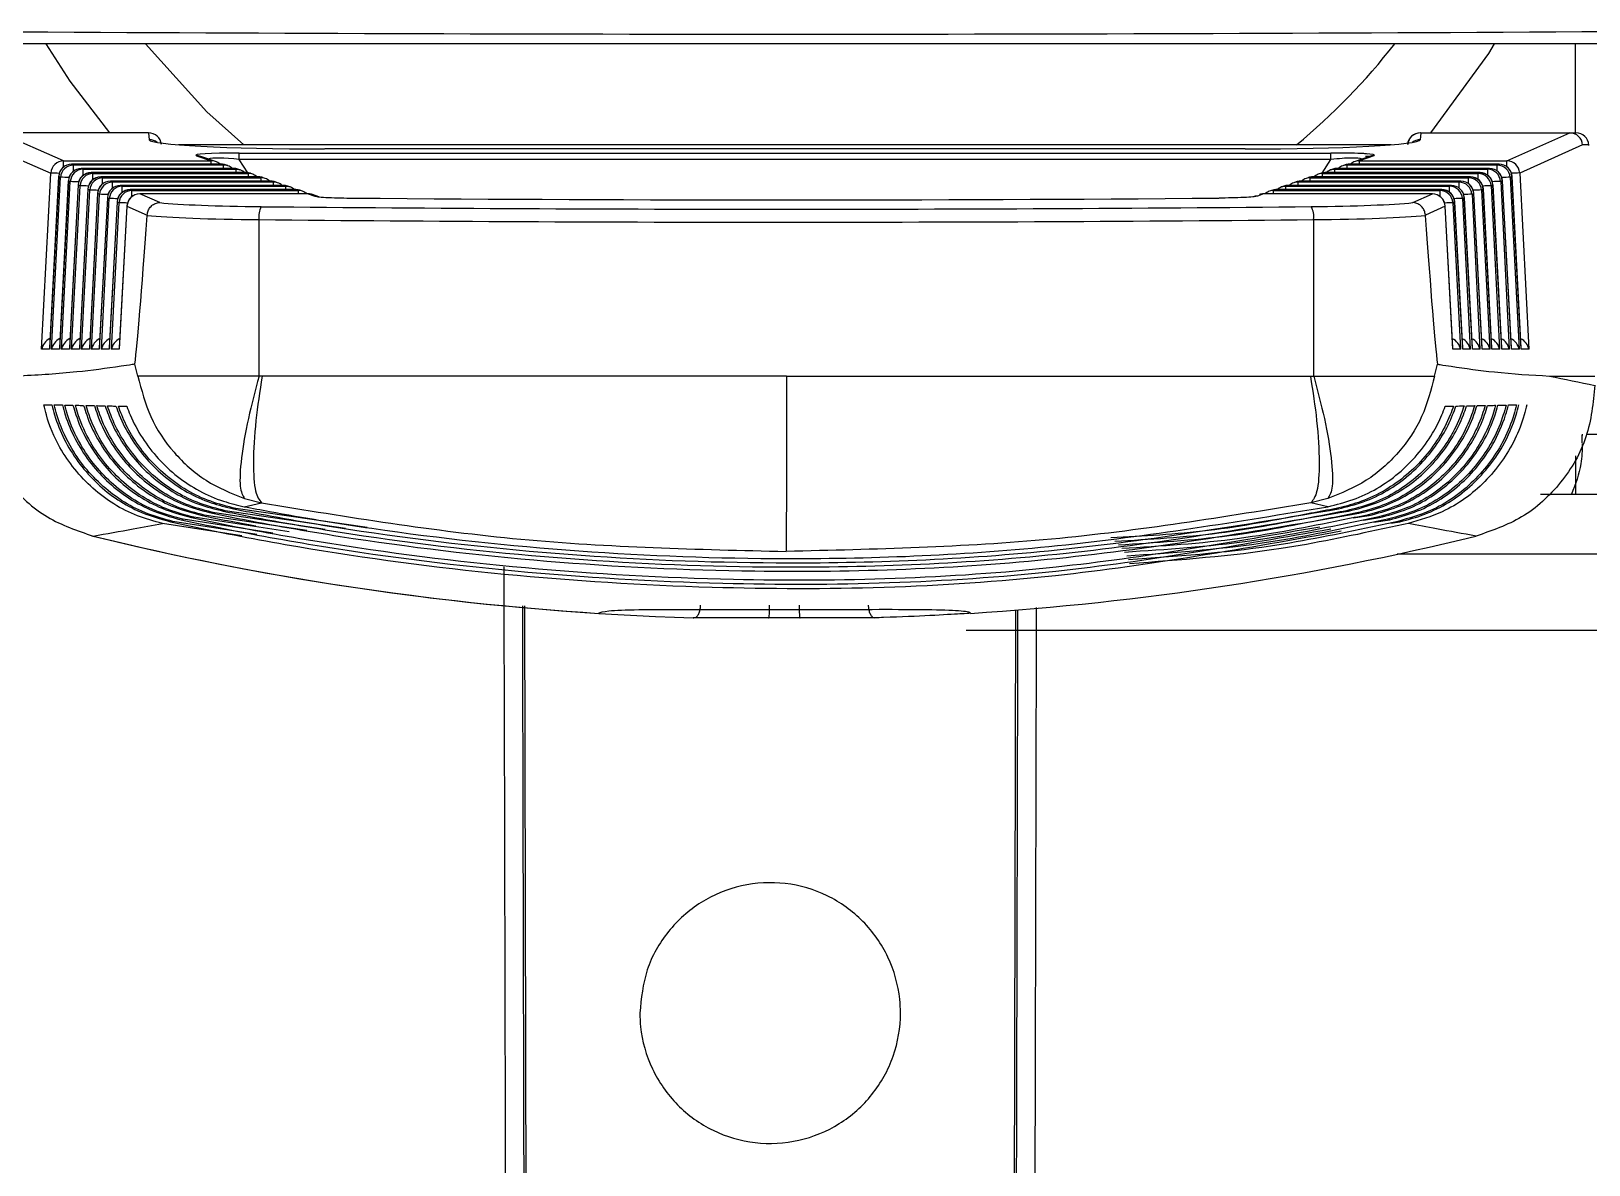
# Model space of a CAD drawing. Extents: x 7 to 135, y 3 to 97.
# Drawn here: x 56.633 to 57.835, y 12.324 to 13.198 of the extents above; entities that cross this region are included whole.
import ezdxf

# ---------------------------------------------------------------- set-up
doc = ezdxf.new("R2010")
doc.units = 0
doc.header["$MEASUREMENT"] = 0
doc.layers.add('OBJECT', color=7, linetype='CONTINUOUS')

msp = doc.modelspace()

# ---------------------------------------------------------------- linework, layer by layer
at = {"layer": 'OBJECT'}
for p, q in [((57.8869, 13.1884), (56.5496, 13.1884)), ((57.8244, 13.1199), (57.8244, 13.1884)), ((56.6585, 13.0983), (56.6089, 13.1199)), ((56.7239, 13.1199), (56.609, 13.1199)), ((56.7239, 13.1199), (56.7245, 13.1146)), ((56.7239, 13.1199), (56.7239, 13.1199)), ((57.7051, 13.1199), (57.7047, 13.1146)), ((57.7049, 13.1199), (57.7051, 13.1199)), ((57.7051, 13.1199), (57.8201, 13.1199)), ((57.7051, 13.1199), (57.7051, 13.1199)), ((57.7716, 13.0983), (57.8201, 13.1199)), ((57.8201, 13.1199), (57.8248, 13.1199)), ((56.599, 13.1105), (56.6486, 13.0889)), ((57.6824, 13.1107), (56.747, 13.1107)), ((57.5698, 13.1075), (56.8598, 13.1075)), ((57.5698, 13.1075), (56.8598, 13.1075)), ((56.8598, 13.1075), (56.8598, 13.1075)), ((57.5698, 13.1075), (57.5698, 13.1075)), ((57.83, 13.1105), (57.7815, 13.0889)), ((57.8348, 13.1105), (57.83, 13.1105)), ((56.6585, 13.0983), (56.7723, 13.0983)), ((56.7801, 13.0957), (56.6646, 13.0957)), ((56.6646, 13.0957), (56.666, 13.0951)), ((56.7801, 13.0957), (56.6646, 13.0957)), ((56.6646, 13.0957), (56.6646, 13.0957)), ((56.666, 13.0951), (56.7819, 13.0951)), ((56.761, 13.1022), (56.7723, 13.0983)), ((56.7755, 13.0978), (56.7642, 13.1017)), ((56.7819, 13.0951), (56.7801, 13.0957)), ((56.7801, 13.0957), (56.7801, 13.0957)), ((56.7851, 13.0946), (56.7833, 13.0952)), ((56.7939, 13.1043), (57.6358, 13.1043)), ((57.6359, 13.0993), (56.7939, 13.0993)), ((56.8006, 13.0891), (56.7939, 13.0993)), ((57.6291, 13.0889), (57.6359, 13.0993)), ((57.6468, 13.0951), (57.645, 13.0945)), ((57.6501, 13.0957), (57.6483, 13.0951)), ((57.6483, 13.0951), (57.7642, 13.0951)), ((57.7656, 13.0957), (57.6501, 13.0957)), ((57.7656, 13.0957), (57.6501, 13.0957)), ((57.6501, 13.0957), (57.6501, 13.0957)), ((57.6656, 13.1017), (57.6545, 13.0978)), ((57.6689, 13.1022), (57.6578, 13.0983)), ((57.6578, 13.0983), (57.7716, 13.0983)), ((57.6653, 13.1016), (57.6625, 13.1016)), ((57.7642, 13.0951), (57.7656, 13.0957)), ((57.7656, 13.0957), (57.7656, 13.0957)), ((56.6415, 12.953), (56.6486, 13.0889)), ((56.6546, 13.0862), (56.6475, 12.9542)), ((56.6547, 13.0862), (56.6475, 12.953)), ((56.6492, 12.953), (56.6561, 13.0856)), ((56.6547, 13.0862), (56.6546, 13.0862)), ((56.6561, 13.0856), (56.6547, 13.0862)), ((56.7897, 13.0924), (56.6721, 13.0924)), ((56.6721, 13.0924), (56.6735, 13.0918)), ((56.7897, 13.0924), (56.6721, 13.0924)), ((56.6721, 13.0924), (56.6721, 13.0924)), ((56.6735, 13.0918), (56.7915, 13.0918)), ((56.7993, 13.0892), (56.6796, 13.0892)), ((56.6796, 13.0892), (56.6796, 13.0891)), ((56.6796, 13.0891), (56.681, 13.0885)), ((56.7993, 13.0891), (56.6796, 13.0891)), ((56.681, 13.0885), (56.8011, 13.0885)), ((56.8089, 13.0859), (56.6871, 13.0859)), ((56.6871, 13.0859), (56.6886, 13.0852)), ((56.8089, 13.0859), (56.6871, 13.0859)), ((56.6871, 13.0859), (56.6871, 13.0859)), ((56.6886, 13.0852), (56.8107, 13.0852)), ((56.7915, 13.0918), (56.7897, 13.0924)), ((56.7897, 13.0924), (56.7897, 13.0924)), ((56.7947, 13.0913), (56.7929, 13.0919)), ((56.7993, 13.0891), (56.7993, 13.0892)), ((56.8011, 13.0885), (56.7993, 13.0891)), ((56.8043, 13.088), (56.8025, 13.0886)), ((56.8107, 13.0852), (56.8089, 13.0859)), ((56.8089, 13.0859), (56.8089, 13.0859)), ((56.8139, 13.0847), (56.8121, 13.0853)), ((57.6185, 13.0853), (57.6167, 13.0847)), ((57.6218, 13.0859), (57.62, 13.0852)), ((57.62, 13.0852), (57.7421, 13.0852)), ((57.7435, 13.0859), (57.6218, 13.0859)), ((57.7435, 13.0859), (57.6218, 13.0859)), ((57.6218, 13.0859), (57.6218, 13.0859)), ((57.6279, 13.0886), (57.6261, 13.088)), ((57.6312, 13.0891), (57.6294, 13.0885)), ((57.6294, 13.0885), (57.7495, 13.0885)), ((57.7509, 13.0892), (57.6312, 13.0892)), ((57.6312, 13.0892), (57.6312, 13.0891)), ((57.7509, 13.0891), (57.6312, 13.0891)), ((57.6374, 13.0919), (57.6356, 13.0913)), ((57.6406, 13.0924), (57.6389, 13.0918)), ((57.6389, 13.0918), (57.7568, 13.0918)), ((57.7582, 13.0924), (57.6406, 13.0924)), ((57.7582, 13.0924), (57.6406, 13.0924)), ((57.6406, 13.0924), (57.6406, 13.0924)), ((57.7421, 13.0852), (57.7435, 13.0859)), ((57.7435, 13.0859), (57.7435, 13.0859)), ((57.7495, 13.0885), (57.7509, 13.0891)), ((57.7509, 13.0891), (57.7509, 13.0892)), ((57.7568, 13.0918), (57.7582, 13.0924)), ((57.7582, 13.0924), (57.7582, 13.0924)), ((57.7755, 13.0862), (57.7741, 13.0856)), ((57.7741, 13.0856), (57.781, 12.953)), ((57.7827, 12.953), (57.7755, 13.0862)), ((57.7756, 13.0862), (57.7755, 13.0862)), ((57.7827, 12.9542), (57.7756, 13.0862)), ((57.7815, 13.0889), (57.7885, 12.953)), ((56.6621, 13.083), (56.6552, 12.9542)), ((56.6622, 13.083), (56.6552, 12.953)), ((56.6569, 12.953), (56.6636, 13.0823)), ((56.6622, 13.083), (56.6621, 13.083)), ((56.6636, 13.0823), (56.6622, 13.083)), ((56.6696, 13.0797), (56.6629, 12.9542)), ((56.6697, 13.0797), (56.6629, 12.953)), ((56.6646, 12.953), (56.6711, 13.0791)), ((56.6697, 13.0797), (56.6696, 13.0797)), ((56.6711, 13.0791), (56.6697, 13.0797)), ((56.6771, 13.0764), (56.6706, 12.9542)), ((56.6772, 13.0764), (56.6706, 12.953)), ((56.6723, 12.953), (56.6787, 13.0758)), ((56.6772, 13.0764), (56.6771, 13.0764)), ((56.6787, 13.0758), (56.6772, 13.0764)), ((56.6847, 13.0731), (56.6783, 12.9542)), ((56.6847, 13.0731), (56.6783, 12.953)), ((56.68, 12.953), (56.6862, 13.0725)), ((56.6862, 13.0725), (56.6847, 13.0731)), ((56.6847, 13.0731), (56.6847, 13.0731)), ((56.8185, 13.0826), (56.6946, 13.0826)), ((56.6946, 13.0826), (56.6961, 13.082)), ((56.8185, 13.0826), (56.6946, 13.0826)), ((56.6946, 13.0826), (56.6946, 13.0826)), ((56.6961, 13.082), (56.8203, 13.082)), ((56.828, 13.0793), (56.7022, 13.0793)), ((56.7022, 13.0793), (56.7036, 13.0787)), ((56.828, 13.0793), (56.7022, 13.0793)), ((56.7022, 13.0793), (56.7022, 13.0793)), ((56.7036, 13.0787), (56.8299, 13.0787)), ((56.8376, 13.0761), (56.7097, 13.0761)), ((56.7097, 13.0761), (56.7111, 13.0754)), ((56.8376, 13.0761), (56.7097, 13.0761)), ((56.7097, 13.0761), (56.7097, 13.0761)), ((56.7111, 13.0754), (56.8395, 13.0754)), ((56.8472, 13.0728), (56.7172, 13.0728)), ((56.7326, 13.0661), (56.7172, 13.0728)), ((56.8472, 13.0728), (56.7172, 13.0728)), ((56.7172, 13.0728), (56.7172, 13.0728)), ((56.8203, 13.082), (56.8185, 13.0826)), ((56.8185, 13.0826), (56.8185, 13.0826)), ((56.8235, 13.0814), (56.8217, 13.0821)), ((56.828, 13.0793), (56.828, 13.0793)), ((56.8299, 13.0787), (56.828, 13.0793)), ((56.8331, 13.0782), (56.8313, 13.0788)), ((56.8395, 13.0754), (56.8376, 13.0761)), ((56.8376, 13.0761), (56.8376, 13.0761)), ((56.8427, 13.0749), (56.8409, 13.0755)), ((56.8472, 13.0728), (56.8521, 13.0711)), ((56.8472, 13.0728), (56.8472, 13.0728)), ((56.8553, 13.0706), (56.8505, 13.0723)), ((57.584, 13.0728), (57.5792, 13.0711)), ((57.7141, 13.0728), (57.584, 13.0728)), ((57.7141, 13.0728), (57.584, 13.0728)), ((57.584, 13.0728), (57.584, 13.0728)), ((57.5902, 13.0755), (57.5884, 13.0749)), ((57.5935, 13.0761), (57.5916, 13.0754)), ((57.5916, 13.0754), (57.72, 13.0754)), ((57.7214, 13.0761), (57.5935, 13.0761)), ((57.7214, 13.0761), (57.5935, 13.0761)), ((57.5935, 13.0761), (57.5935, 13.0761)), ((57.5996, 13.0788), (57.5978, 13.0782)), ((57.6029, 13.0793), (57.6011, 13.0787)), ((57.6011, 13.0787), (57.7274, 13.0787)), ((57.7288, 13.0793), (57.6029, 13.0793)), ((57.7288, 13.0793), (57.6029, 13.0793)), ((57.6029, 13.0793), (57.6029, 13.0793)), ((57.6091, 13.0821), (57.6073, 13.0814)), ((57.6123, 13.0826), (57.6105, 13.082)), ((57.6105, 13.082), (57.7347, 13.082)), ((57.7361, 13.0826), (57.6123, 13.0826)), ((57.7361, 13.0826), (57.6123, 13.0826)), ((57.6123, 13.0826), (57.6123, 13.0826)), ((57.699, 13.0661), (57.7141, 13.0728)), ((57.7141, 13.0728), (57.7141, 13.0728)), ((57.72, 13.0754), (57.7214, 13.0761)), ((57.7214, 13.0761), (57.7214, 13.0761)), ((57.7274, 13.0787), (57.7288, 13.0793)), ((57.7288, 13.0793), (57.7288, 13.0793)), ((57.7347, 13.082), (57.7361, 13.0826)), ((57.7361, 13.0826), (57.7361, 13.0826)), ((57.7461, 13.0731), (57.7447, 13.0725)), ((57.7447, 13.0725), (57.7508, 12.953)), ((57.7525, 12.9542), (57.7461, 13.0731)), ((57.7525, 12.953), (57.7461, 13.0731)), ((57.7461, 13.0731), (57.7461, 13.0731)), ((57.7534, 13.0764), (57.752, 13.0758)), ((57.752, 13.0758), (57.7584, 12.953)), ((57.7601, 12.953), (57.7534, 13.0764)), ((57.7535, 13.0764), (57.7534, 13.0764)), ((57.7601, 12.9542), (57.7535, 13.0764)), ((57.7608, 13.0797), (57.7594, 13.0791)), ((57.7594, 13.0791), (57.7659, 12.953)), ((57.7676, 12.953), (57.7608, 13.0797)), ((57.7609, 13.0797), (57.7608, 13.0797)), ((57.7676, 12.9542), (57.7609, 13.0797)), ((57.7681, 13.083), (57.7668, 13.0823)), ((57.7668, 13.0823), (57.7734, 12.953)), ((57.7751, 12.953), (57.7681, 13.083)), ((57.7682, 13.083), (57.7681, 13.083)), ((57.7751, 12.9542), (57.7682, 13.083)), ((56.6922, 13.0699), (56.6859, 12.9542)), ((56.6923, 13.0699), (56.686, 12.953)), ((56.6877, 12.953), (56.6937, 13.0692)), ((56.6923, 13.0699), (56.6922, 13.0699)), ((56.6937, 13.0692), (56.6923, 13.0699)), ((56.6997, 13.0666), (56.6936, 12.9542)), ((56.6998, 13.0666), (56.6936, 12.953)), ((56.6954, 12.953), (56.7012, 13.066)), ((56.6998, 13.0666), (56.6997, 13.0666)), ((56.7012, 13.066), (56.6998, 13.0666)), ((56.7072, 13.0633), (56.7013, 12.9542)), ((56.7073, 13.0633), (56.7013, 12.953)), ((56.7072, 13.0633), (56.7073, 13.0633)), ((56.7073, 13.0633), (56.7229, 13.0565)), ((57.724, 13.0633), (57.7087, 13.0565)), ((57.7299, 12.953), (57.724, 13.0633)), ((57.724, 13.0633), (57.7241, 13.0633)), ((57.7299, 12.9542), (57.7241, 13.0633)), ((57.7313, 13.0666), (57.7299, 13.066)), ((57.7299, 13.066), (57.7358, 12.953)), ((57.7375, 12.953), (57.7313, 13.0666)), ((57.7314, 13.0666), (57.7313, 13.0666)), ((57.7375, 12.9542), (57.7314, 13.0666)), ((57.7387, 13.0699), (57.7373, 13.0692)), ((57.7373, 13.0692), (57.7433, 12.953)), ((57.745, 12.953), (57.7387, 13.0699)), ((57.7388, 13.0699), (57.7387, 13.0699)), ((57.745, 12.9542), (57.7388, 13.0699)), ((56.7229, 13.0565), (56.7229, 13.0562)), ((56.8092, 12.9324), (56.8092, 13.053)), ((57.6226, 12.9324), (57.6226, 13.053)), ((57.7087, 13.0565), (57.7087, 13.0562)), ((56.6475, 12.953), (56.6415, 12.953)), ((56.6552, 12.953), (56.6492, 12.953)), ((56.6629, 12.953), (56.6569, 12.953)), ((56.6706, 12.953), (56.6646, 12.953)), ((56.6783, 12.953), (56.6723, 12.953)), ((56.686, 12.953), (56.68, 12.953)), ((56.6936, 12.953), (56.6877, 12.953)), ((56.7013, 12.953), (56.6954, 12.953)), ((57.7358, 12.953), (57.7299, 12.953)), ((57.7433, 12.953), (57.7375, 12.953)), ((57.7508, 12.953), (57.745, 12.953)), ((57.7584, 12.953), (57.7525, 12.953)), ((57.7659, 12.953), (57.7601, 12.953)), ((57.7734, 12.953), (57.7676, 12.953)), ((57.781, 12.953), (57.7751, 12.953)), ((57.7885, 12.953), (57.7827, 12.953)), ((56.7158, 12.9324), (56.7134, 12.9415)), ((57.7158, 12.9324), (57.7181, 12.9415)), ((56.8116, 12.9324), (56.8092, 12.9324)), ((57.6201, 12.9324), (57.6226, 12.9324)), ((57.8044, 12.9324), (57.8395, 12.9324)), ((57.8297, 12.8875), (57.8297, 12.8867)), ((57.8297, 12.8808), (57.8297, 12.886)), ((57.833, 12.8875), (59.1263, 12.8875)), ((57.8244, 12.8709), (57.8244, 12.8414)), ((56.7976, 12.8317), (56.8111, 12.8347)), ((56.7979, 12.838), (56.8111, 12.8347)), ((57.6336, 12.838), (57.6204, 12.8347)), ((57.6336, 12.8317), (57.6204, 12.8347)), ((57.7975, 12.8414), (59.1263, 12.8414)), ((56.7958, 12.8092), (56.7346, 12.8188)), ((56.741, 12.82), (56.7427, 12.8204)), ((56.8075, 12.8103), (56.7427, 12.8204)), ((56.7491, 12.8216), (56.7507, 12.822)), ((56.8197, 12.8114), (56.7507, 12.822)), ((56.7572, 12.8233), (56.7588, 12.8236)), ((56.8325, 12.8124), (56.7588, 12.8236)), ((56.7653, 12.8249), (56.7669, 12.8252)), ((56.846, 12.8134), (56.7669, 12.8252)), ((56.7734, 12.8266), (56.775, 12.8269)), ((56.8603, 12.8142), (56.775, 12.8269)), ((56.7815, 12.8283), (56.7831, 12.8286)), ((56.8758, 12.815), (56.7831, 12.8286)), ((56.7895, 12.83), (56.7912, 12.8303)), ((56.8926, 12.8156), (56.7912, 12.8303)), ((57.6416, 12.83), (57.6399, 12.8303)), ((57.6495, 12.8283), (57.6479, 12.8286)), ((57.653, 12.823), (57.6654, 12.8249)), ((57.6574, 12.8266), (57.6558, 12.8269)), ((57.661, 12.8214), (57.6733, 12.8233)), ((57.6654, 12.8249), (57.6638, 12.8252)), ((57.669, 12.8198), (57.6812, 12.8216)), ((57.6733, 12.8233), (57.6717, 12.8236)), ((57.6812, 12.8216), (57.6796, 12.822)), ((57.6822, 12.819), (57.6891, 12.82)), ((57.6891, 12.82), (57.6876, 12.8204)), ((56.6809, 12.8091), (56.6811, 12.8091)), ((56.6836, 12.8084), (56.6809, 12.8091)), ((56.6811, 12.8091), (56.6812, 12.809)), ((57.748, 12.8091), (57.7478, 12.809)), ((59.1263, 12.7951), (57.6869, 12.7951)), ((57.014, 12.7552), (57.0153, 12.1947)), ((57.0711, 12.7495), (57.0711, 12.7495)), ((57.3579, 12.7495), (57.3579, 12.7495)), ((57.3916, 12.1947), (57.3929, 12.7521)), ((57.2021, 12.7459), (57.2021, 12.7459)), ((57.2265, 12.7459), (57.2265, 12.7459)), ((57.3546, 12.7364), (59.157, 12.7364))]:
    msp.add_line(p, q, dxfattribs=at)
at = {"layer": 'OBJECT', "flags": 128}
for points in [[(56.6941, 13.1199), (56.6635, 13.1596), (56.645, 13.1884)], [(56.7217, 13.1884), (56.7689, 13.1361), (56.7974, 13.1107)], [(57.7619, 13.1884), (57.7574, 13.181), (57.7128, 13.1199)]]:
    msp.add_lwpolyline(points, dxfattribs=at)
at = {"layer": 'OBJECT'}
for centre, radius, start, end in [((57.292, 13.4955), 0.4988, 309.5185, 322.0017), ((56.7239, 13.1099), 0.01, 5, 89.9981), ((57.7049, 13.1099), 0.01, 90.0019, 175), ((57.7051, 13.1099), 0.01, 89.9981, 175), ((56.7245, 13.1046), 0.01, 52.4684, 90.0205), ((57.7047, 13.1046), 0.01, 89.9801, 127.7301), ((56.6586, 13.0883), 0.01, 90.5826, 176.7665), ((56.6646, 13.0857), 0.01, 90, 176.9157), ((56.6647, 13.0857), 0.01, 90.5826, 176.7665), ((56.6661, 13.085), 0.01, 90.5826, 176.7665), ((55.6424, 13.0938), 1.0161, 359.988, 0.2545), ((55.6511, 13.0906), 1.0149, 359.9882, 0.2546), ((56.761, 13.0925), 0.00975, 71.1644, 90.4728), ((56.3478, 13.0958), 0.4245, 359.9912, 0.3487), ((56.7724, 13.0886), 0.00975, 71.1644, 90.4728), ((56.7723, 13.0884), 0.01, 47.2005, 71.1601), ((56.7801, 13.0857), 0.01, 71.1601, 90), ((56.7802, 13.0859), 0.00975, 71.1644, 90.4728), ((56.3578, 13.0925), 0.4241, 359.9914, 0.3488), ((56.782, 13.0853), 0.00975, 71.1644, 90.4728), ((55.8881, 13.1), 0.9058, 359.9595, 0.2749), ((56.7301, 13.1), 0.9058, 359.9595, 0.2749), ((57.6482, 13.0853), 0.00976, 89.5274, 109.1234), ((57.6501, 13.0857), 0.01, 90, 109.1278), ((57.65, 13.0859), 0.00976, 89.5274, 109.1234), ((57.2242, 13.0925), 0.4241, 359.9914, 0.3488), ((57.6578, 13.0884), 0.01, 109.1278, 132.7995), ((57.6577, 13.0886), 0.00976, 89.5274, 109.1234), ((57.2333, 13.0958), 0.4245, 359.9912, 0.3487), ((57.6688, 13.0925), 0.00976, 89.5274, 109.1234), ((57.7641, 13.085), 0.01, 3.2341, 89.4268), ((56.7613, 13.0906), 1.0029, 359.9902, 0.2552), ((57.7656, 13.0857), 0.01, 3.0831, 90), ((57.7655, 13.0857), 0.01, 3.2341, 89.4268), ((57.7715, 13.0883), 0.01, 3.2341, 89.4268), ((56.7674, 13.0939), 1.0042, 359.99, 0.2551), ((56.6403, 12.8046), 0.2844, 87.0221, 88.3251), ((56.6478, 12.8016), 0.2842, 87.023, 88.3254), ((56.6721, 13.0824), 0.01, 90, 176.9157), ((56.6722, 13.0824), 0.01, 90.5826, 176.7665), ((56.6736, 13.0818), 0.01, 90.5826, 176.7665), ((56.6796, 13.0792), 0.01, 90, 176.9157), ((56.6797, 13.0791), 0.01, 90.5826, 176.7665), ((56.6811, 13.0785), 0.01, 90.5826, 176.7665), ((55.6599, 13.0873), 1.0136, 359.9884, 0.2546), ((56.6871, 13.0759), 0.01, 90, 176.9157), ((56.6872, 13.0758), 0.01, 90.5826, 176.7665), ((56.6887, 13.0752), 0.01, 90.5826, 176.7665), ((55.6687, 13.084), 1.0124, 359.9886, 0.2547), ((55.6774, 13.0808), 1.0111, 359.9888, 0.2548), ((56.7819, 13.0851), 0.01, 47.226, 71.1601), ((56.7897, 13.0824), 0.01, 71.1601, 90), ((56.7898, 13.0827), 0.00975, 71.1644, 90.4728), ((56.3677, 13.0892), 0.4238, 359.9915, 0.3488), ((56.7916, 13.082), 0.00975, 71.1644, 90.4728), ((56.7915, 13.0818), 0.01, 47.2514, 71.1601), ((56.7993, 13.0792), 0.01, 71.1601, 90), ((56.7994, 13.0794), 0.00975, 71.1644, 90.4728), ((56.3777, 13.0859), 0.4234, 359.9917, 0.3489), ((56.8012, 13.0788), 0.00975, 71.1644, 90.4728), ((56.8011, 13.0785), 0.01, 47.2769, 71.1601), ((56.8089, 13.0759), 0.01, 71.1601, 90), ((56.809, 13.0761), 0.00975, 71.1644, 90.4728), ((56.3876, 13.0827), 0.4231, 359.9919, 0.3489), ((56.8108, 13.0755), 0.00975, 71.1644, 90.4728), ((56.8107, 13.0753), 0.01, 47.3024, 71.1601), ((57.62, 13.0753), 0.01, 109.1278, 132.6976), ((57.6199, 13.0755), 0.00976, 89.5274, 109.1234), ((57.6218, 13.0759), 0.01, 90, 109.1278), ((57.6217, 13.0761), 0.00976, 89.5274, 109.1234), ((57.1969, 13.0827), 0.4231, 359.9919, 0.3489), ((57.6294, 13.0785), 0.01, 109.1278, 132.7231), ((57.6293, 13.0788), 0.00976, 89.5274, 109.1234), ((57.6312, 13.0792), 0.01, 90, 109.1278), ((57.6311, 13.0794), 0.00976, 89.5274, 109.1234), ((57.206, 13.0859), 0.4234, 359.9917, 0.3489), ((57.6389, 13.0818), 0.01, 109.1278, 132.7486), ((57.6388, 13.082), 0.00976, 89.5274, 109.1234), ((57.6406, 13.0824), 0.01, 90, 109.1278), ((57.6406, 13.0827), 0.00976, 89.5274, 109.1234), ((57.2151, 13.0892), 0.4238, 359.9915, 0.3488), ((57.6483, 13.0851), 0.01, 109.1278, 132.774), ((57.742, 13.0752), 0.01, 3.2341, 89.4268), ((56.7428, 13.0808), 0.9993, 359.9908, 0.2554), ((57.7435, 13.0759), 0.01, 3.0831, 90), ((57.7434, 13.0758), 0.01, 3.2341, 89.4268), ((57.7494, 13.0785), 0.01, 3.2341, 89.4268), ((56.749, 13.0841), 1.0005, 359.9906, 0.2553), ((57.7509, 13.0792), 0.01, 3.0831, 90), ((57.7508, 13.0791), 0.01, 3.2341, 89.4268), ((57.7567, 13.0818), 0.01, 3.2341, 89.4268), ((56.7551, 13.0873), 1.0017, 359.9904, 0.2553), ((57.7582, 13.0824), 0.01, 3.0831, 90), ((57.7581, 13.0824), 0.01, 3.2341, 89.4268), ((57.78, 12.8635), 0.2222, 91.5092, 93.1431), ((57.7873, 12.8666), 0.2224, 91.5094, 93.144), ((56.6553, 12.7985), 0.2839, 87.0238, 88.3256), ((56.6628, 12.7955), 0.2837, 87.0246, 88.3259), ((56.6704, 12.7924), 0.2835, 87.0255, 88.3261), ((56.6946, 13.0726), 0.01, 90, 176.9157), ((56.6947, 13.0726), 0.01, 90.5826, 176.7665), ((56.6962, 13.0719), 0.01, 90.5826, 176.7665), ((56.6779, 12.7893), 0.2833, 87.0263, 88.3264), ((56.7022, 13.0693), 0.01, 90, 176.9157), ((56.7023, 13.0693), 0.01, 90.5826, 176.7665), ((56.7037, 13.0687), 0.01, 90.5826, 176.7665), ((55.6862, 13.0775), 1.0099, 359.989, 0.2548), ((56.7097, 13.0661), 0.01, 90, 176.9157), ((56.7098, 13.066), 0.01, 90.5826, 176.7665), ((56.7112, 13.0654), 0.01, 90.5826, 176.7665), ((55.695, 13.0742), 1.0087, 359.9892, 0.2549), ((56.7172, 13.0628), 0.01, 90, 176.9157), ((56.7173, 13.0628), 0.01, 90.5826, 176.7665), ((55.7037, 13.0709), 1.0074, 359.9894, 0.255), ((56.8185, 13.0726), 0.01, 71.1601, 90), ((56.8185, 13.0728), 0.00975, 71.1644, 90.4728), ((56.3976, 13.0794), 0.4227, 359.992, 0.349), ((56.8204, 13.0722), 0.00975, 71.1644, 90.4728), ((56.8203, 13.072), 0.01, 47.3279, 71.1601), ((56.828, 13.0693), 0.01, 71.1601, 90), ((56.8281, 13.0696), 0.00975, 71.1644, 90.4728), ((56.4075, 13.0761), 0.4224, 359.9922, 0.349), ((56.83, 13.0689), 0.00975, 71.1644, 90.4728), ((56.8299, 13.0687), 0.01, 47.3534, 71.1601), ((56.8376, 13.0661), 0.01, 71.1601, 90), ((56.8377, 13.0663), 0.00975, 71.1644, 90.4728), ((56.4175, 13.0728), 0.422, 359.9923, 0.3491), ((56.8396, 13.0657), 0.00975, 71.1644, 90.4728), ((56.8395, 13.0654), 0.01, 47.3789, 71.1601), ((56.8472, 13.0628), 0.01, 71.1601, 90), ((56.8473, 13.063), 0.00975, 71.1644, 90.4728), ((56.8522, 13.0614), 0.00975, 71.1644, 90.4728), ((57.5791, 13.0614), 0.00976, 89.5274, 109.1234), ((57.584, 13.0628), 0.01, 90, 109.1278), ((57.584, 13.063), 0.00976, 89.5274, 109.1234), ((57.5916, 13.0654), 0.01, 109.1278, 132.6211), ((57.5916, 13.0657), 0.00976, 89.5274, 109.1234), ((57.5935, 13.0661), 0.01, 90, 109.1278), ((57.5934, 13.0663), 0.00976, 89.5274, 109.1234), ((57.1697, 13.0728), 0.422, 359.9923, 0.3491), ((57.6011, 13.0687), 0.01, 109.1278, 132.6466), ((57.601, 13.0689), 0.00976, 89.5274, 109.1234), ((57.6029, 13.0693), 0.01, 90, 109.1278), ((57.6028, 13.0696), 0.00976, 89.5274, 109.1234), ((57.1787, 13.0761), 0.4224, 359.9922, 0.349), ((57.6105, 13.072), 0.01, 109.1278, 132.6721), ((57.6105, 13.0722), 0.00976, 89.5274, 109.1234), ((57.6123, 13.0726), 0.01, 90, 109.1278), ((57.6123, 13.0728), 0.00976, 89.5274, 109.1234), ((57.1878, 13.0794), 0.4227, 359.992, 0.349), ((57.7141, 13.0628), 0.01, 3.0831, 90), ((57.714, 13.0628), 0.01, 3.2341, 89.4268), ((57.7199, 13.0654), 0.01, 3.2341, 89.4268), ((56.7244, 13.071), 0.9957, 359.9914, 0.2556), ((57.7214, 13.0661), 0.01, 3.0831, 90), ((57.7213, 13.066), 0.01, 3.2341, 89.4268), ((57.7273, 13.0687), 0.01, 3.2341, 89.4268), ((56.7305, 13.0743), 0.9969, 359.9912, 0.2555), ((57.7288, 13.0693), 0.01, 3.0831, 90), ((57.7287, 13.0693), 0.01, 3.2341, 89.4268), ((57.7346, 13.0719), 0.01, 3.2341, 89.4268), ((56.7367, 13.0775), 0.9981, 359.991, 0.2555), ((57.7361, 13.0726), 0.01, 3.0831, 90), ((57.736, 13.0726), 0.01, 3.2341, 89.4268), ((57.7505, 12.8511), 0.2215, 91.5084, 93.1396), ((57.7579, 12.8542), 0.2217, 91.5086, 93.1405), ((57.7652, 12.8573), 0.2219, 91.5088, 93.1414), ((57.7726, 12.8604), 0.2221, 91.509, 93.1422), ((56.6854, 12.7863), 0.2831, 87.0272, 88.3266), ((56.693, 12.7832), 0.2829, 87.028, 88.3268), ((56.8262, 13.0551), 0.0172, 152.6256, 186.9844), ((57.6057, 13.0551), 0.017, 352.9366, 27.7127), ((57.7357, 12.8449), 0.2212, 91.508, 93.1379), ((57.7431, 12.848), 0.2214, 91.5082, 93.1388), ((57.2145, 14.9949), 2.25, 256.2899, 266.3463), ((57.2144, 14.9949), 2.25, 256.3569, 268.2093), ((57.2145, 14.9949), 2.25, 273.6537, 283.7101)]:
    msp.add_arc(centre, radius, start, end, dxfattribs=at)
for centre, major_axis, ratio, start_param, end_param in [((57.2094, 13.3133), (3.36, -0.0003), 0.034921, 4.519502, 4.910257), ((57.797, 13.1099), (0.0251, 0.0094), 0.140499, 0.353903, 0.360258), ((57.8201, 13.1099), (-0.00208, 0.00979), 0.992198, 4.557124, 6.069206), ((57.8248, 13.1099), (0.01, 0), 0.999924, 0.05236, 1.570796), ((56.86, 13.1146), (0.1355, 0), 0.052561, 3.147434, 4.710634), ((57.5692, 13.1146), (0.1355, 0), 0.05256, 4.716647, 6.279847), ((57.8249, 13.1099), (-0.00027, 0.01), 0.989774, 4.71233, 4.73851), ((56.8087, 13.1018), (0.0483, -0.0008), 0.04962, 1.882281, 3.293807), ((56.8087, 13.0918), (0.04, -0.0068), 0.131531, 1.970193, 2.904006), ((57.6212, 13.1018), (0.0482, 0.0008), 0.049695, 6.133334, 7.544859), ((57.6212, 13.0918), (0.04, 0.0068), 0.132035, 0.679594, 1.173542), ((57.6212, 13.0918), (0.04, 0.0068), 0.132035, 0.233014, 0.679594), ((56.8307, 13.0687), (0.11, 0), 0.052802, 3.610359, 4.531892), ((57.2131, 13.1793), (2.24, -0.0001), 0.052802, 4.531892, 4.8954), ((57.213, 13.1828), (2.1693, -0.0001), 0.052827, 4.559132, 4.868161), ((57.6007, 13.0687), (0.11, 0), 0.052802, 4.8954, 5.816934), ((56.8307, 15.2222), (0.1191, 2.2897), 0.006435, 3.231062, 3.472176), ((56.8307, 13.0587), (0.12, 0), 0.048402, 3.595271, 4.531892), ((57.2131, 13.1693), (2.25, -0.0001), 0.052568, 4.531892, 4.8954), ((57.6007, 13.0587), (0.12, 0), 0.048402, 4.8954, 5.832021), ((57.6007, 15.2222), (-0.1191, 2.2897), 0.006305, 2.811016, 3.05213), ((56.6514, 12.9524), (0.00771, 0.00732), 0.884567, 1.235265, 2.268384), ((56.6591, 12.9524), (0.00771, 0.00732), 0.884567, 1.235265, 2.268384), ((56.6668, 12.9524), (0.00771, 0.00732), 0.884567, 1.235265, 2.268384), ((56.6745, 12.9524), (0.00771, 0.00732), 0.884567, 1.235265, 2.268384), ((56.6822, 12.9524), (0.00771, 0.00732), 0.884567, 1.235265, 2.268384), ((56.6899, 12.9524), (0.00771, 0.00732), 0.884567, 1.235265, 2.268384), ((56.6976, 12.9524), (0.00771, 0.00732), 0.884567, 1.235265, 2.268384), ((56.7053, 12.9524), (0.00771, 0.00732), 0.884567, 1.235265, 2.268384), ((57.7259, 12.9524), (0.0077, -0.00731), 0.886771, 0.871957, 1.894335), ((57.7334, 12.9524), (0.0077, -0.00731), 0.886771, 0.871957, 1.894335), ((57.7409, 12.9524), (0.0077, -0.00731), 0.886771, 0.871957, 1.894335), ((57.7485, 12.9524), (0.0077, -0.00731), 0.886771, 0.871957, 1.894335), ((57.756, 12.9524), (0.0077, -0.00731), 0.886771, 0.871957, 1.894335), ((57.7635, 12.9524), (0.0077, -0.00731), 0.886771, 0.871957, 1.894335), ((57.7711, 12.9524), (0.0077, -0.00731), 0.886771, 0.871957, 1.894335), ((57.7786, 12.9524), (0.0077, -0.00731), 0.886771, 0.871957, 1.894335), ((58.3279, 14.9949), (2.3173, 0), 0.913664, 4.484542, 4.500054), ((57.7103, 12.886), (0, 0.12), 0.99532, 4.712389, 4.7189), ((57.2145, 12.7382), (0.1429, 0), 0.054262, 1.486641, 1.657466)]:
    msp.add_ellipse(centre, major_axis=major_axis, ratio=ratio, start_param=start_param, end_param=end_param, dxfattribs=at)
for points, knots in [([(57.6641, 13.1035), (57.6632, 13.1036), (57.6602, 13.104), (57.6508, 13.1042), (57.6417, 13.1043), (57.6365, 13.1043), (57.6358, 13.1043)], [0, 0, 0, 0, 0.160763, 0.522592, 0.942969, 1, 1, 1, 1]), ([(56.8521, 13.0711), (56.8531, 13.0709), (56.855, 13.0705), (56.8623, 13.07), (56.8717, 13.0697), (56.8786, 13.0696), (56.8818, 13.0696)], [0, 0, 0, 0, 0.261879, 0.524407, 0.77642, 1, 1, 1, 1]), ([(57.5792, 13.0711), (57.5783, 13.0709), (57.5764, 13.0705), (57.5691, 13.07), (57.5597, 13.0697), (57.5528, 13.0696), (57.5496, 13.0696)], [0, 0, 0, 0, 0.261879, 0.524407, 0.77642, 1, 1, 1, 1]), ([(56.7229, 13.0565), (56.7231, 13.0576), (56.7234, 13.0598), (56.7252, 13.0627), (56.7277, 13.0649), (56.7303, 13.0659), (56.732, 13.0661), (56.7325, 13.0661), (56.7326, 13.0661)], [0, 0, 0, 0, 0.219281, 0.438507, 0.659241, 0.882986, 0.98583, 1, 1, 1, 1]), ([(57.7087, 13.0565), (57.7085, 13.0576), (57.7082, 13.0598), (57.7064, 13.0627), (57.7038, 13.0649), (57.7013, 13.0659), (57.6996, 13.0661), (57.6991, 13.0661), (57.699, 13.0661)], [0, 0, 0, 0, 0.219281, 0.438507, 0.659241, 0.882986, 0.98583, 1, 1, 1, 1]), ([(56.7134, 12.9415), (56.7127, 12.9414), (56.7092, 12.9409), (56.6942, 12.9387), (56.6655, 12.9347), (56.6398, 12.9332), (56.6253, 12.9324)], [0, 0, 0, 0, 0.024148, 0.120739, 0.507103, 1, 1, 1, 1]), ([(57.7181, 12.9415), (57.7188, 12.9414), (57.7223, 12.9409), (57.7369, 12.9387), (57.765, 12.9347), (57.7903, 12.9332), (57.8044, 12.9324)], [0, 0, 0, 0, 0.024148, 0.120739, 0.507103, 1, 1, 1, 1]), ([(56.8092, 12.9324), (56.8062, 12.9213), (56.8001, 12.8983), (56.795, 12.8679), (56.7938, 12.8455), (56.7966, 12.8405), (56.7979, 12.838)], [0, 0, 0, 0, 0.241561, 0.5, 0.758439, 1, 1, 1, 1]), ([(56.8116, 12.9324), (56.8098, 12.9207), (56.8061, 12.8964), (56.8043, 12.8646), (56.8058, 12.8415), (56.8094, 12.8369), (56.8111, 12.8347)], [0, 0, 0, 0, 0.24117, 0.5, 0.75883, 1, 1, 1, 1]), ([(57.2159, 12.9324), (57.2159, 12.9159), (57.2159, 12.8816), (57.2159, 12.837), (57.2158, 12.8052), (57.2158, 12.7998), (57.2158, 12.7972)], [0, 0, 0, 0, 0.240773, 0.5, 0.759227, 1, 1, 1, 1]), ([(57.6201, 12.9324), (57.6219, 12.9207), (57.6256, 12.8964), (57.6274, 12.8646), (57.6258, 12.8415), (57.6222, 12.8369), (57.6204, 12.8347)], [0, 0, 0, 0, 0.24117, 0.5, 0.75883, 1, 1, 1, 1]), ([(57.6226, 12.9324), (57.6255, 12.9213), (57.6317, 12.8983), (57.6367, 12.8679), (57.6378, 12.8455), (57.635, 12.8405), (57.6336, 12.838)], [0, 0, 0, 0, 0.241561, 0.5, 0.758439, 1, 1, 1, 1]), ([(56.5895, 12.9253), (56.5909, 12.9118), (56.5936, 12.8848), (56.6144, 12.8492), (56.6441, 12.8218), (56.669, 12.8132), (56.6811, 12.8091)], [0, 0, 0, 0, 0.253584, 0.507165, 0.760847, 1, 1, 1, 1]), ([(57.8395, 12.9253), (57.8381, 12.9118), (57.8354, 12.8848), (57.8146, 12.8492), (57.7849, 12.8218), (57.76, 12.8132), (57.748, 12.8091)], [0, 0, 0, 0, 0.253584, 0.507165, 0.760847, 1, 1, 1, 1]), ([(56.6432, 12.9103), (56.644, 12.9103), (56.6461, 12.9103), (56.6482, 12.9102), (56.6494, 12.9102)], [0, 0, 0, 0, 0.4125571, 1, 1, 1, 1]), ([(56.7346, 12.8188), (56.7281, 12.8206), (56.7086, 12.8259), (56.6795, 12.8443), (56.6565, 12.8728), (56.6465, 12.8963), (56.6438, 12.9077), (56.6432, 12.9103)], [0, 0, 0, 0, 0.147376, 0.444496, 0.741154, 0.940222, 1, 1, 1, 1]), ([(56.6494, 12.9102), (56.6501, 12.9076), (56.6524, 12.8985), (56.661, 12.8773), (56.6811, 12.8498), (56.711, 12.8287), (56.7325, 12.8225), (56.741, 12.82)], [0, 0, 0, 0, 0.0595529, 0.2080657, 0.5051628, 0.8026071, 1, 1, 1, 1]), ([(56.6513, 12.9102), (56.6521, 12.9102), (56.6542, 12.9101), (56.6563, 12.9101), (56.6576, 12.9101)], [0, 0, 0, 0, 0.412528, 1, 1, 1, 1]), ([(56.7427, 12.8204), (56.7362, 12.8221), (56.7167, 12.8274), (56.6875, 12.8457), (56.6646, 12.8738), (56.6547, 12.8967), (56.6519, 12.9076), (56.6513, 12.9102)], [0, 0, 0, 0, 0.148954, 0.449261, 0.7491, 0.940502, 1, 1, 1, 1]), ([(56.6576, 12.9101), (56.6583, 12.9075), (56.6607, 12.8985), (56.6695, 12.8774), (56.6901, 12.8503), (56.7199, 12.8299), (56.741, 12.8239), (56.7491, 12.8216)], [0, 0, 0, 0, 0.059276, 0.209421, 0.509831, 0.810598, 1, 1, 1, 1]), ([(56.7507, 12.822), (56.7443, 12.8237), (56.7247, 12.8289), (56.6955, 12.8471), (56.6728, 12.8747), (56.6629, 12.8971), (56.6601, 12.9075), (56.6594, 12.91)], [0, 0, 0, 0, 0.150605, 0.454244, 0.75741, 0.940779, 1, 1, 1, 1]), ([(56.6594, 12.91), (56.6603, 12.91), (56.6624, 12.91), (56.6645, 12.9099), (56.6657, 12.9099)], [0, 0, 0, 0, 0.4124967, 1, 1, 1, 1]), ([(56.6657, 12.9099), (56.6665, 12.9074), (56.669, 12.8985), (56.6782, 12.8776), (56.6991, 12.8507), (56.7288, 12.831), (56.7495, 12.8254), (56.7572, 12.8233)], [0, 0, 0, 0, 0.0590025, 0.2108559, 0.5147339, 0.8189796, 1, 1, 1, 1]), ([(56.6676, 12.9099), (56.6685, 12.9099), (56.6706, 12.9098), (56.6727, 12.9098), (56.6739, 12.9097)], [0, 0, 0, 0, 0.412464, 1, 1, 1, 1]), ([(56.7588, 12.8236), (56.7524, 12.8253), (56.7328, 12.8304), (56.7035, 12.8486), (56.681, 12.8757), (56.6711, 12.8975), (56.6683, 12.9074), (56.6676, 12.9099)], [0, 0, 0, 0, 0.152333, 0.459461, 0.766109, 0.941054, 1, 1, 1, 1]), ([(56.6739, 12.9097), (56.6747, 12.9073), (56.6774, 12.8984), (56.6868, 12.8777), (56.7082, 12.8512), (56.7378, 12.8322), (56.758, 12.8268), (56.7653, 12.8249)], [0, 0, 0, 0, 0.058731, 0.212374, 0.519887, 0.827777, 1, 1, 1, 1]), ([(56.6758, 12.9097), (56.6767, 12.9097), (56.6788, 12.9097), (56.6809, 12.9096), (56.6822, 12.9096)], [0, 0, 0, 0, 0.41243, 1, 1, 1, 1]), ([(56.7669, 12.8252), (56.7604, 12.8269), (56.7409, 12.832), (56.7115, 12.85), (56.6893, 12.8768), (56.6794, 12.8979), (56.6765, 12.9073), (56.6758, 12.9097)], [0, 0, 0, 0, 0.154143, 0.464926, 0.775223, 0.941326, 1, 1, 1, 1]), ([(56.6822, 12.9096), (56.683, 12.9072), (56.6858, 12.8984), (56.6955, 12.8779), (56.7173, 12.8517), (56.7468, 12.8335), (56.7666, 12.8283), (56.7734, 12.8266)], [0, 0, 0, 0, 0.058463, 0.213983, 0.525307, 0.837021, 1, 1, 1, 1]), ([(56.684, 12.9096), (56.6849, 12.9095), (56.6871, 12.9095), (56.6892, 12.9095), (56.6905, 12.9094)], [0, 0, 0, 0, 0.412394, 1, 1, 1, 1]), ([(56.775, 12.8269), (56.7685, 12.8286), (56.7489, 12.8336), (56.7195, 12.8515), (56.6975, 12.8778), (56.6877, 12.8984), (56.6848, 12.9072), (56.684, 12.9096)], [0, 0, 0, 0, 0.1560419, 0.4706578, 0.7847809, 0.941595, 1, 1, 1, 1]), ([(56.6905, 12.9094), (56.6913, 12.9071), (56.6942, 12.8984), (56.7043, 12.8781), (56.7264, 12.8522), (56.7558, 12.8347), (56.7751, 12.8299), (56.7815, 12.8283)], [0, 0, 0, 0, 0.058198, 0.215687, 0.531014, 0.846742, 1, 1, 1, 1]), ([(56.6923, 12.9094), (56.6932, 12.9094), (56.6954, 12.9093), (56.6975, 12.9093), (56.6988, 12.9093)], [0, 0, 0, 0, 0.412356, 1, 1, 1, 1]), ([(56.7831, 12.8286), (56.7766, 12.8303), (56.757, 12.8352), (56.7275, 12.853), (56.7057, 12.8788), (56.696, 12.8988), (56.6931, 12.9071), (56.6923, 12.9094)], [0, 0, 0, 0, 0.158035, 0.476676, 0.794816, 0.941861, 1, 1, 1, 1]), ([(56.6988, 12.9093), (56.6996, 12.907), (56.7027, 12.8984), (56.7131, 12.8783), (56.7357, 12.8527), (56.7648, 12.836), (56.7837, 12.8314), (56.7895, 12.83)], [0, 0, 0, 0, 0.0579361, 0.2174948, 0.5370295, 0.8569768, 1, 1, 1, 1]), ([(56.7007, 12.9092), (56.7016, 12.9092), (56.7037, 12.9092), (56.7059, 12.9091), (56.7072, 12.9091)], [0, 0, 0, 0, 0.412316, 1, 1, 1, 1]), ([(56.7912, 12.8303), (56.7847, 12.832), (56.7651, 12.8368), (56.7355, 12.8546), (56.714, 12.8799), (56.7043, 12.8993), (56.7015, 12.907), (56.7007, 12.9092)], [0, 0, 0, 0, 0.16013, 0.483001, 0.805363, 0.942123, 1, 1, 1, 1]), ([(56.7072, 12.9091), (56.708, 12.9069), (56.7113, 12.8984), (56.7219, 12.8785), (56.7449, 12.8533), (56.7739, 12.8374), (56.7923, 12.833), (56.7976, 12.8317)], [0, 0, 0, 0, 0.057678, 0.219414, 0.543377, 0.867765, 1, 1, 1, 1]), ([(57.6336, 12.8317), (57.6401, 12.8333), (57.6598, 12.8382), (57.6895, 12.8558), (57.7108, 12.8808), (57.7205, 12.8997), (57.7232, 12.9069), (57.7241, 12.9091)], [0, 0, 0, 0, 0.161729, 0.488573, 0.814943, 0.942319, 1, 1, 1, 1]), ([(57.7305, 12.9092), (57.7296, 12.907), (57.7265, 12.8984), (57.7162, 12.8783), (57.6936, 12.8529), (57.6645, 12.8363), (57.6457, 12.8317), (57.6399, 12.8303)], [0, 0, 0, 0, 0.0578733, 0.218011, 0.5380178, 0.8583878, 1, 1, 1, 1]), ([(57.6416, 12.83), (57.6481, 12.8316), (57.6677, 12.8365), (57.6973, 12.8543), (57.7189, 12.8797), (57.7287, 12.8992), (57.7315, 12.907), (57.7323, 12.9093)], [0, 0, 0, 0, 0.1595513, 0.4819901, 0.8039617, 0.9420605, 1, 1, 1, 1]), ([(57.7386, 12.9094), (57.7378, 12.9071), (57.7349, 12.8984), (57.7248, 12.8781), (57.7026, 12.8523), (57.6734, 12.835), (57.6541, 12.8302), (57.6479, 12.8286)], [0, 0, 0, 0, 0.058136, 0.216179, 0.531949, 0.848067, 1, 1, 1, 1]), ([(57.6495, 12.8283), (57.656, 12.8299), (57.6756, 12.8349), (57.7052, 12.8527), (57.727, 12.8787), (57.7369, 12.8988), (57.7397, 12.9071), (57.7405, 12.9094)], [0, 0, 0, 0, 0.157481, 0.475733, 0.793524, 0.941799, 1, 1, 1, 1]), ([(57.7468, 12.9096), (57.746, 12.9072), (57.7432, 12.8984), (57.7334, 12.8779), (57.7117, 12.8518), (57.6822, 12.8337), (57.6625, 12.8286), (57.6558, 12.8269)], [0, 0, 0, 0, 0.058402, 0.2144518, 0.5261928, 0.8382684, 1, 1, 1, 1]), ([(57.6574, 12.8266), (57.6639, 12.8282), (57.6835, 12.8333), (57.713, 12.8512), (57.7351, 12.8776), (57.745, 12.8983), (57.7478, 12.9072), (57.7486, 12.9096)], [0, 0, 0, 0, 0.155511, 0.469779, 0.783591, 0.941534, 1, 1, 1, 1]), ([(57.7549, 12.9097), (57.7541, 12.9073), (57.7514, 12.8984), (57.742, 12.8778), (57.7206, 12.8513), (57.6911, 12.8325), (57.6709, 12.8271), (57.6638, 12.8252)], [0, 0, 0, 0, 0.058671, 0.212823, 0.520728, 0.828954, 1, 1, 1, 1]), ([(57.6654, 12.8249), (57.6718, 12.8266), (57.6914, 12.8317), (57.7209, 12.8498), (57.7432, 12.8766), (57.7531, 12.8979), (57.756, 12.9073), (57.7567, 12.9097)], [0, 0, 0, 0, 0.153635, 0.464106, 0.774128, 0.941266, 1, 1, 1, 1]), ([(57.7629, 12.9099), (57.7622, 12.9074), (57.7597, 12.8985), (57.7505, 12.8776), (57.7296, 12.8508), (57.6999, 12.8313), (57.6793, 12.8257), (57.6717, 12.8236)], [0, 0, 0, 0, 0.0589431, 0.2112846, 0.5155345, 0.8200925, 1, 1, 1, 1]), ([(57.6733, 12.8233), (57.6798, 12.825), (57.6993, 12.8301), (57.7287, 12.8483), (57.7512, 12.8756), (57.7612, 12.8975), (57.764, 12.9074), (57.7647, 12.9099)], [0, 0, 0, 0, 0.151845, 0.458695, 0.765103, 0.940995, 1, 1, 1, 1]), ([(57.771, 12.91), (57.7703, 12.9075), (57.7678, 12.8985), (57.759, 12.8775), (57.7384, 12.8504), (57.7087, 12.8301), (57.6877, 12.8242), (57.6796, 12.822)], [0, 0, 0, 0, 0.059218, 0.209832, 0.510595, 0.811653, 1, 1, 1, 1]), ([(57.6812, 12.8216), (57.6877, 12.8234), (57.7072, 12.8286), (57.7366, 12.8469), (57.7593, 12.8746), (57.7692, 12.897), (57.7721, 12.9075), (57.7728, 12.9101)], [0, 0, 0, 0, 0.150136, 0.453531, 0.756488, 0.940721, 1, 1, 1, 1]), ([(57.7789, 12.9102), (57.7783, 12.9076), (57.776, 12.8985), (57.7674, 12.8773), (57.7473, 12.85), (57.7175, 12.8289), (57.6961, 12.8228), (57.6876, 12.8204)], [0, 0, 0, 0, 0.0594954, 0.2084589, 0.5058919, 0.8036082, 1, 1, 1, 1]), ([(57.6891, 12.82), (57.6956, 12.8218), (57.7152, 12.8271), (57.7444, 12.8455), (57.7673, 12.8736), (57.7773, 12.8966), (57.7801, 12.9076), (57.7807, 12.9102)], [0, 0, 0, 0, 0.148503, 0.448596, 0.748256, 0.940444, 1, 1, 1, 1]), ([(57.7869, 12.9103), (57.7863, 12.9077), (57.7841, 12.8985), (57.7758, 12.8772), (57.7561, 12.8495), (57.7262, 12.8278), (57.7044, 12.8214), (57.6955, 12.8188)], [0, 0, 0, 0, 0.0597754, 0.2071609, 0.5014118, 0.7959342, 1, 1, 1, 1]), ([(57.7241, 12.9091), (57.725, 12.9091), (57.7271, 12.9092), (57.7292, 12.9092), (57.7305, 12.9092)], [0, 0, 0, 0, 0.412316, 1, 1, 1, 1]), ([(57.7323, 12.9093), (57.7332, 12.9093), (57.7353, 12.9093), (57.7374, 12.9094), (57.7386, 12.9094)], [0, 0, 0, 0, 0.412356, 1, 1, 1, 1]), ([(57.7405, 12.9094), (57.7413, 12.9094), (57.7435, 12.9095), (57.7456, 12.9095), (57.7468, 12.9096)], [0, 0, 0, 0, 0.412394, 1, 1, 1, 1]), ([(57.7486, 12.9096), (57.7495, 12.9096), (57.7516, 12.9096), (57.7537, 12.9097), (57.7549, 12.9097)], [0, 0, 0, 0, 0.41243, 1, 1, 1, 1]), ([(57.7567, 12.9097), (57.7576, 12.9098), (57.7596, 12.9098), (57.7617, 12.9098), (57.7629, 12.9099)], [0, 0, 0, 0, 0.412464, 1, 1, 1, 1]), ([(57.7647, 12.9099), (57.7656, 12.9099), (57.7677, 12.91), (57.7697, 12.91), (57.771, 12.91)], [0, 0, 0, 0, 0.412497, 1, 1, 1, 1]), ([(57.7728, 12.9101), (57.7736, 12.9101), (57.7757, 12.9101), (57.7777, 12.9102), (57.7789, 12.9102)], [0, 0, 0, 0, 0.412528, 1, 1, 1, 1]), ([(57.8297, 12.8803), (57.8296, 12.8751), (57.8293, 12.8616), (57.8244, 12.8491), (57.8214, 12.8414)], [0, 0, 0, 0, 0.387173, 1, 1, 1, 1]), ([(56.7976, 12.8317), (56.8042, 12.8305), (56.8369, 12.8243), (56.9754, 12.8015), (57.1789, 12.787), (57.426, 12.7976), (57.5642, 12.8203), (57.6336, 12.8317)], [0, 0, 0, 0, 0.023792, 0.118973, 0.500646, 0.749188, 1, 1, 1, 1]), ([(56.8111, 12.8347), (56.8776, 12.8238), (57.0116, 12.8019), (57.1474, 12.7988), (57.2158, 12.7972)], [0, 0, 0, 0, 0.496376, 1, 1, 1, 1]), ([(57.6204, 12.8347), (57.5539, 12.8238), (57.4199, 12.8019), (57.2841, 12.7988), (57.2158, 12.7972)], [0, 0, 0, 0, 0.496376, 1, 1, 1, 1]), ([(56.6812, 12.809), (56.6916, 12.8109), (56.7093, 12.814), (56.7271, 12.8174), (56.7346, 12.8188)], [0, 0, 0, 0, 0.5814492, 1, 1, 1, 1]), ([(56.741, 12.82), (56.7475, 12.8186), (56.7801, 12.8116), (56.918, 12.7855), (57.1397, 12.7645), (57.4103, 12.7711), (57.5706, 12.7999), (57.6439, 12.813)], [0, 0, 0, 0, 0.022, 0.110015, 0.462933, 0.754505, 1, 1, 1, 1]), ([(56.7491, 12.8216), (56.7556, 12.8203), (56.7883, 12.8134), (56.9262, 12.7877), (57.1453, 12.7677), (57.4102, 12.7748), (57.5652, 12.8022), (57.6357, 12.8146)], [0, 0, 0, 0, 0.022411, 0.112067, 0.471572, 0.759619, 1, 1, 1, 1]), ([(56.7572, 12.8233), (56.7637, 12.8219), (56.7964, 12.8151), (56.9344, 12.7899), (57.1509, 12.7709), (57.4102, 12.7784), (57.5598, 12.8045), (57.6274, 12.8163)], [0, 0, 0, 0, 0.022837, 0.114198, 0.480542, 0.764923, 1, 1, 1, 1]), ([(56.7653, 12.8249), (56.7718, 12.8235), (56.7856, 12.8207), (56.7994, 12.8183), (56.8067, 12.817)], [0, 0, 0, 0, 0.474116, 1, 1, 1, 1]), ([(56.7734, 12.8266), (56.7799, 12.8253), (56.8126, 12.8187), (56.9508, 12.7945), (57.1621, 12.7772), (57.4258, 12.7868), (57.5799, 12.8132), (57.6574, 12.8266)], [0, 0, 0, 0, 0.022484, 0.112433, 0.473117, 0.735079, 1, 1, 1, 1]), ([(56.7815, 12.8283), (56.788, 12.827), (56.8207, 12.8205), (56.959, 12.7968), (57.1677, 12.7805), (57.4259, 12.7904), (57.5747, 12.8156), (57.6495, 12.8283)], [0, 0, 0, 0, 0.022904, 0.114532, 0.481954, 0.739618, 1, 1, 1, 1]), ([(56.7895, 12.83), (56.7961, 12.8287), (56.8288, 12.8224), (56.9672, 12.7991), (57.1733, 12.7837), (57.426, 12.794), (57.5695, 12.8179), (57.6416, 12.83)], [0, 0, 0, 0, 0.023339, 0.11671, 0.491124, 0.744318, 1, 1, 1, 1]), ([(57.6399, 12.8303), (57.6334, 12.8291), (57.6007, 12.8228), (57.5431, 12.8117), (57.4913, 12.809), (57.4662, 12.8076)], [0, 0, 0, 0, 0.114004, 0.57009, 1, 1, 1, 1]), ([(57.6479, 12.8286), (57.6413, 12.8273), (57.6086, 12.821), (57.5495, 12.8094), (57.4961, 12.8064), (57.4693, 12.8049)], [0, 0, 0, 0, 0.110887, 0.554505, 1, 1, 1, 1]), ([(57.6558, 12.8269), (57.6493, 12.8256), (57.6166, 12.8191), (57.5558, 12.8071), (57.5006, 12.8038), (57.4721, 12.8021)], [0, 0, 0, 0, 0.107763, 0.538883, 1, 1, 1, 1]), ([(57.6638, 12.8252), (57.6572, 12.8239), (57.6245, 12.8173), (57.562, 12.8048), (57.5049, 12.8012), (57.4746, 12.7994)], [0, 0, 0, 0, 0.104632, 0.523222, 1, 1, 1, 1]), ([(57.6717, 12.8236), (57.6652, 12.8222), (57.6325, 12.8155), (57.568, 12.8025), (57.509, 12.7986), (57.4767, 12.7965)], [0, 0, 0, 0, 0.101492, 0.507522, 1, 1, 1, 1]), ([(57.6796, 12.822), (57.6731, 12.8206), (57.6405, 12.8138), (57.5739, 12.8002), (57.5129, 12.796), (57.4785, 12.7936)], [0, 0, 0, 0, 0.098344, 0.491782, 1, 1, 1, 1]), ([(57.6876, 12.8204), (57.681, 12.819), (57.6484, 12.812), (57.5797, 12.7978), (57.5164, 12.7933), (57.4798, 12.7907)], [0, 0, 0, 0, 0.095188, 0.476, 1, 1, 1, 1]), ([(57.6955, 12.8188), (57.689, 12.8174), (57.6564, 12.8103), (57.5854, 12.7954), (57.5197, 12.7906), (57.4806, 12.7877)], [0, 0, 0, 0, 0.092024, 0.460175, 1, 1, 1, 1]), ([(57.7478, 12.809), (57.7376, 12.8109), (57.7202, 12.814), (57.7028, 12.8174), (57.6955, 12.8188)], [0, 0, 0, 0, 0.581449, 1, 1, 1, 1]), ([(57.004, 6.9544), (57.0041, 7.187), (57.0043, 7.6599), (57.0043, 8.3824), (57.004, 9.1294), (57.0033, 9.8787), (57.0025, 10.6239), (57.0013, 11.3585), (56.9999, 12.0796), (56.9988, 12.5558), (56.9982, 12.7854)], [0, 0, 0, 0, 0.120129, 0.244311, 0.372544, 0.50483, 0.629781, 0.755557, 0.882156, 1, 1, 1, 1]), ([(57.0123, 12.7554), (57.0134, 12.2922), (57.0156, 11.337), (57.0175, 9.8914), (57.0185, 8.4194), (57.0182, 7.4416), (57.018, 6.9527)], [0, 0, 0, 0, 0.238944, 0.492668, 0.74636, 1, 1, 1, 1]), ([(57.0711, 12.7495), (57.0727, 12.7502), (57.0758, 12.7517), (57.1002, 12.7525), (57.1363, 12.7526), (57.1815, 12.7525), (57.2306, 12.7524), (57.2779, 12.7526), (57.318, 12.7526), (57.3463, 12.7521), (57.3571, 12.7509), (57.3577, 12.7498), (57.3579, 12.7495)], [0, 0, 0, 0, 0.106547, 0.213092, 0.319763, 0.426916, 0.534499, 0.642267, 0.74996, 0.857311, 0.964156, 1, 1, 1, 1]), ([(57.1446, 12.746), (57.1452, 12.7461), (57.1463, 12.7463), (57.1478, 12.748), (57.1489, 12.7505), (57.1495, 12.753), (57.1497, 12.7549), (57.1497, 12.7556), (57.1497, 12.7558)], [0, 0, 0, 0, 0.214952, 0.429904, 0.644864, 0.85984, 0.951436, 1, 1, 1, 1]), ([(57.2021, 12.7459), (57.2022, 12.746), (57.2024, 12.7461), (57.2027, 12.7476), (57.2029, 12.75), (57.203, 12.7524), (57.203, 12.7543), (57.203, 12.7552), (57.203, 12.7557)], [0, 0, 0, 0, 0.209939, 0.419878, 0.629817, 0.839756, 0.898241, 1, 1, 1, 1]), ([(57.2257, 12.7557), (57.2257, 12.7552), (57.2257, 12.7543), (57.2257, 12.7524), (57.2258, 12.75), (57.226, 12.7476), (57.2262, 12.7461), (57.2264, 12.746), (57.2265, 12.7459)], [0, 0, 0, 0, 0.101759, 0.160244, 0.370183, 0.580122, 0.790061, 1, 1, 1, 1]), ([(57.279, 12.7558), (57.279, 12.7556), (57.2791, 12.7549), (57.2792, 12.753), (57.2798, 12.7505), (57.281, 12.748), (57.2824, 12.7463), (57.2835, 12.7461), (57.2841, 12.746)], [0, 0, 0, 0, 0.048564, 0.14016, 0.355136, 0.570096, 0.785048, 1, 1, 1, 1]), ([(57.3579, 12.7495), (57.3563, 12.7494), (57.3531, 12.7492), (57.3285, 12.7478), (57.3025, 12.7466), (57.2864, 12.7461), (57.2841, 12.746)], [0, 0, 0, 0, 0.315568, 0.631102, 0.947588, 1, 1, 1, 1]), ([(57.3888, 6.9527), (57.3887, 7.4416), (57.3883, 8.4196), (57.3893, 9.8916), (57.3912, 11.3361), (57.3934, 12.2901), (57.3945, 12.7522)], [0, 0, 0, 0, 0.253809, 0.507673, 0.761507, 1, 1, 1, 1]), ([(57.4086, 12.7539), (57.408, 12.4994), (57.4067, 11.9634), (57.4052, 11.1481), (57.404, 10.3007), (57.4031, 9.4469), (57.4026, 8.5952), (57.4025, 7.7637), (57.4027, 7.2208), (57.4028, 6.9544)], [0, 0, 0, 0, 0.131349, 0.276658, 0.420885, 0.569068, 0.718029, 0.861673, 1, 1, 1, 1]), ([(57.144, 12.746), (57.1441, 12.746), (57.1443, 12.746), (57.1444, 12.746), (57.1446, 12.746), (57.1446, 12.746), (57.1446, 12.746)], [0, 0, 0, 0, 0.3448794, 0.6919645, 0.8596501, 1, 1, 1, 1]), ([(57.2021, 12.7459), (57.1861, 12.7459), (57.1658, 12.746), (57.1478, 12.746), (57.144, 12.746)], [0, 0, 0, 0, 0.79181, 1, 1, 1, 1]), ([(57.2847, 12.746), (57.2698, 12.746), (57.251, 12.7459), (57.2307, 12.7459), (57.2265, 12.7459)], [0, 0, 0, 0, 0.7918371, 1, 1, 1, 1]), ([(57.1029, 12.4414), (57.104, 12.4527), (57.1063, 12.4753), (57.1236, 12.5054), (57.1491, 12.5282), (57.1809, 12.5413), (57.2153, 12.5431), (57.2483, 12.5335), (57.2762, 12.5134), (57.296, 12.4853), (57.3031, 12.4597), (57.3045, 12.4337), (57.3001, 12.4075), (57.2834, 12.3774), (57.2577, 12.3545), (57.2259, 12.3415), (57.1916, 12.3396), (57.1586, 12.3493), (57.1306, 12.3693), (57.111, 12.3975), (57.1035, 12.4231), (57.103, 12.4378), (57.1029, 12.4414)], [0, 0, 0, 0, 0.053682, 0.107363, 0.16106, 0.21476, 0.268433, 0.322085, 0.375747, 0.429439, 0.483141, 0.500023, 0.55369, 0.607357, 0.661032, 0.714718, 0.768399, 0.822073, 0.875751, 0.929437, 0.983117, 1, 1, 1, 1])]:
    msp.add_open_spline(points, degree=3, knots=knots, dxfattribs=at)
for points in [[(56.8092, 12.9324), (56.7985, 12.9324), (56.7772, 12.9324), (56.7498, 12.9324), (56.7278, 12.9324), (56.7198, 12.9324), (56.7158, 12.9324)], [(56.7158, 12.9324), (56.7185, 12.9217), (56.7239, 12.9004), (56.7427, 12.8727), (56.7674, 12.8504), (56.7877, 12.8421), (56.7979, 12.838)], [(57.2159, 12.9324), (57.1481, 12.9324), (57.0125, 12.9324), (56.8786, 12.9324), (56.8116, 12.9324)], [(57.2159, 12.9324), (57.2837, 12.9324), (57.4193, 12.9324), (57.5532, 12.9324), (57.6201, 12.9324)], [(57.6226, 12.9324), (57.6332, 12.9324), (57.6545, 12.9324), (57.6819, 12.9324), (57.7039, 12.9324), (57.7118, 12.9324), (57.7158, 12.9324)], [(57.7158, 12.9324), (57.713, 12.9217), (57.7076, 12.9004), (57.6889, 12.8727), (57.6641, 12.8504), (57.6438, 12.8421), (57.6336, 12.838)]]:
    msp.add_open_spline(points, degree=3, dxfattribs=at)

doc.saveas('drawing.dxf')
